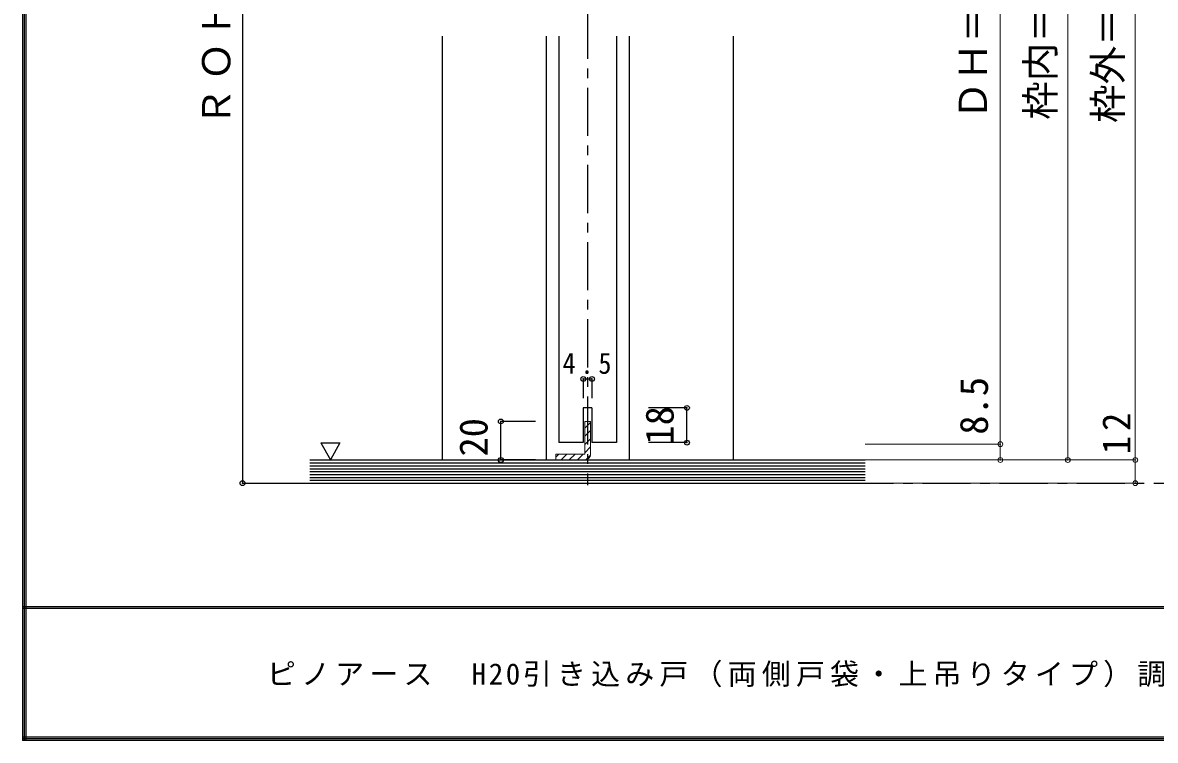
# Model space of a CAD drawing. Units: millimetres at full size, sheet at 1:5; details may follow other scales. Extents: x -973 to 977, y -718 to 696.
# Drawn here: x -973 to -386, y -701 to -329 of the extents above; entities that cross this region are included whole.
import ezdxf
from ezdxf.enums import TextEntityAlignment as Align

# ---------------------------------------------------------------- set-up
doc = ezdxf.new("R2010")
doc.units = ezdxf.units.MM
doc.header["$LTSCALE"] = 5
doc.header["$PDMODE"] = 32
doc.header["$PDSIZE"] = 2.5
doc.linetypes.add('CHAIN1', pattern=[8, 5, -1, 1, -1])
doc.linetypes.add('DASHED1', pattern=[1.8, 1.2, -0.6])
doc.layers.add('0-0_補助線', color=7, linetype='Continuous', lineweight=18)
doc.layers.add('0-7_金物', color=7, linetype='Continuous', lineweight=18)
for name, color, linetype in [('0-1_通り芯', 4, 'CHAIN1'), ('0-3_仕上げ', 2, 'Continuous'), ('0-4_枠', 3, 'Continuous'), ('0-6_扉', 6, 'Continuous'), ('0-A_文字', 7, 'Continuous'), ('0-B_寸法', 7, 'Continuous'), ('0-C_ハッチ', 4, 'DASHED1'), ('F-1_枠', 6, 'Continuous'), ('F-A_文字', 7, 'Continuous')]:
    doc.layers.add(name, color=color, linetype=linetype)
doc.styles.add('ＭＳ ゴシック', font='')
doc.styles.get('ＭＳ ゴシック').set_extended_font_data('MS Gothic')

msp = doc.modelspace()

# ---------------------------------------------------------------- linework, layer by layer
at = {"layer": '0-0_補助線', "color": 4}
for p, q in [((-431.347, -60.5), (-431.347, -555.5)), ((-396.347, -567.5), (-396.347, -60.5)), ((-466.347, -90.5), (-466.347, -555.5)), ((-466.347, -547.3), (-536.347, -547.3)), ((-396.347, -555.5), (-536.347, -555.5)), ((-396.347, -567.5), (-536.347, -567.5))]:
    msp.add_line(p, q, dxfattribs=at)
at = {"layer": '0-0_補助線'}
for p in [(-466.347, -547.3), (-466.347, -555.5), (-431.347, -555.5), (-431.347, -555.5), (-396.347, -555.5), (-396.347, -567.5)]:
    msp.add_point(p, dxfattribs=at)
at = {"layer": '0-1_通り芯'}
for p, q in [((-680.347, -2.5), (-680.347, -568.5)), ((-826.738, -567.5), (-68.347, -567.5))]:
    msp.add_line(p, q, dxfattribs=at)
at = {"layer": '0-3_仕上げ'}
for p, q in [((-824.347, -555.5), (-536.347, -555.5)), ((-824.347, -567.5), (-536.347, -567.5))]:
    msp.add_line(p, q, dxfattribs=at)
at = {"layer": '0-3_仕上げ', "color": 7}
for p, q in [((-824.347, -557), (-536.347, -557)), ((-824.347, -558.5), (-536.347, -558.5)), ((-824.347, -560), (-536.347, -560)), ((-824.347, -561.5), (-536.347, -561.5)), ((-824.347, -563), (-536.347, -563)), ((-824.347, -564.5), (-536.347, -564.5)), ((-824.347, -566), (-536.347, -566))]:
    msp.add_line(p, q, dxfattribs=at)
at = {"layer": '0-4_枠', "color": 4}
for p, q in [((-755.847, -335.8), (-755.847, -555.5)), ((-701.847, -335.8), (-701.847, -555.5)), ((-658.847, -335.8), (-658.847, -555.5)), ((-604.847, -335.8), (-604.847, -555.5))]:
    msp.add_line(p, q, dxfattribs=at)
at = {"layer": '0-6_扉'}
for p, q in [((-695.347, -335.8), (-695.347, -546.5)), ((-665.347, -335.8), (-665.347, -546.5)), ((-678.097, -528.5), (-682.597, -528.5)), ((-678.097, -528.5), (-678.097, -546.5)), ((-665.347, -546.5), (-678.097, -546.5))]:
    msp.add_line(p, q, dxfattribs=at)
msp.add_lwpolyline([(-682.597, -528.5), (-682.597, -546.5), (-695.347, -546.5)], dxfattribs=at)
at = {"layer": '0-7_金物', "color": 3}
for p, q in [((-681.847, -535.5), (-681.847, -552.5)), ((-681.847, -535.5), (-678.847, -535.5)), ((-678.847, -552.5), (-678.847, -535.5)), ((-696.847, -552.5), (-681.847, -552.5)), ((-696.847, -552.5), (-696.847, -555.5)), ((-681.847, -555.5), (-696.847, -555.5))]:
    msp.add_line(p, q, dxfattribs=at)
msp.add_arc((-681.847, -552.5), 3, 270, 0, dxfattribs=at)
at = {"layer": '0-A_文字'}
for p, q in [((-818.782, -546.686), (-808.782, -546.686)), ((-818.782, -546.686), (-813.782, -555.347)), ((-808.782, -546.686), (-813.782, -555.347))]:
    msp.add_line(p, q, dxfattribs=at)
at = {"layer": '0-B_寸法', "color": 4}
for p, q in [((-859.347, -52.5), (-859.347, -567.5)), ((-682.597, -513.5), (-678.097, -513.5)), ((-682.597, -513.5), (-682.597, -523.5)), ((-678.097, -513.5), (-678.097, -523.5)), ((-628.847, -528.5), (-648.847, -528.5)), ((-628.847, -546.5), (-628.847, -528.5)), ((-725.347, -555.5), (-725.347, -535.5)), ((-707.347, -535.5), (-725.347, -535.5)), ((-628.847, -546.5), (-648.847, -546.5)), ((-707.347, -555.5), (-725.347, -555.5)), ((-859.347, -567.5), (-792.847, -567.5))]:
    msp.add_line(p, q, dxfattribs=at)
at = {"layer": '0-B_寸法'}
for p in [(-682.597, -513.5), (-678.097, -513.5), (-628.847, -528.5), (-725.347, -535.5), (-628.847, -546.5), (-725.347, -555.5), (-859.347, -567.5)]:
    msp.add_point(p, dxfattribs=at)
at = {"layer": '0-C_ハッチ', "linetype": 'Continuous'}
for p, q in [((-681.847, -538.982), (-678.847, -535.982)), ((-681.847, -543.225), (-678.847, -540.225)), ((-681.847, -547.468), (-678.847, -544.468)), ((-681.847, -551.71), (-678.847, -548.71)), ((-696.847, -553.982), (-695.365, -552.5)), ((-694.122, -555.5), (-691.122, -552.5)), ((-689.879, -555.5), (-686.879, -552.5)), ((-685.637, -555.5), (-682.637, -552.5)), ((-681.353, -555.459), (-678.887, -552.993))]:
    msp.add_line(p, q, dxfattribs=at)
at = {"layer": 'F-1_枠'}
for p, q in [((-973.347, 695.833), (-973.347, -700.833)), ((-972.514, 695.833), (-972.514, -700.833)), ((-971.68, 695.833), (-971.68, -700.833)), ((976.653, -631.667), (-973.347, -631.667)), ((976.653, -632.5), (-973.347, -632.5)), ((976.653, -699.167), (-973.347, -699.167)), ((976.653, -700), (-973.347, -700)), ((976.653, -700.833), (-973.347, -700.833))]:
    msp.add_line(p, q, dxfattribs=at)

# ---------------------------------------------------------------- texts
at = {"layer": '0-0_補助線', "style": 'ＭＳ ゴシック'}
for s, p in [('ＤＨ＝1,983', (-468.847, -379.133)), ('枠内＝2,005', (-433.847, -379.133)), ('枠外＝2,035', (-398.847, -380.8)), ('8.5', (-468.347, -542.383))]:
    msp.add_text(s, height=14.66, rotation=90, dxfattribs=at).set_placement(p, align=Align.BOTTOM_LEFT)
at = {"layer": '0-0_補助線', "insert": (-398.847, -552.5), "char_height": 14.66, "attachment_point": 7, "rotation": 90, "style": 'ＭＳ ゴシック'}
msp.add_mtext('\\T1.27;\\W0.95;12', dxfattribs=at)
at = {"layer": '0-B_寸法', "style": 'ＭＳ ゴシック'}
for s, p in [('18', (-631.347, -547.5)), ('20', (-727.847, -553.707))]:
    msp.add_text(s, height=14.66, rotation=90, dxfattribs=at).set_placement(p, align=Align.BOTTOM_LEFT)
at = {"layer": '0-B_寸法', "insert": (-861.847, -382.5), "char_height": 14.66, "attachment_point": 7, "rotation": 90, "style": 'ＭＳ ゴシック'}
msp.add_mtext('\\T1.18;ＲＯＨ＝2,055', dxfattribs=at)
at = {"layer": '0-B_寸法', "insert": (-693.347, -511), "char_height": 11, "attachment_point": 7, "style": 'ＭＳ ゴシック'}
msp.add_mtext('\\T1.38;\\W0.9;4.5', dxfattribs=at)
at = {"layer": 'F-A_文字', "insert": (-846.68, -673.333), "char_height": 11, "attachment_point": 7, "style": 'ＭＳ ゴシック'}
msp.add_mtext('\\T1.18;ピノアース\u3000H20引き込み戸（両側戸袋・上吊りタイプ）調整枠', dxfattribs=at)

doc.saveas('drawing.dxf')
